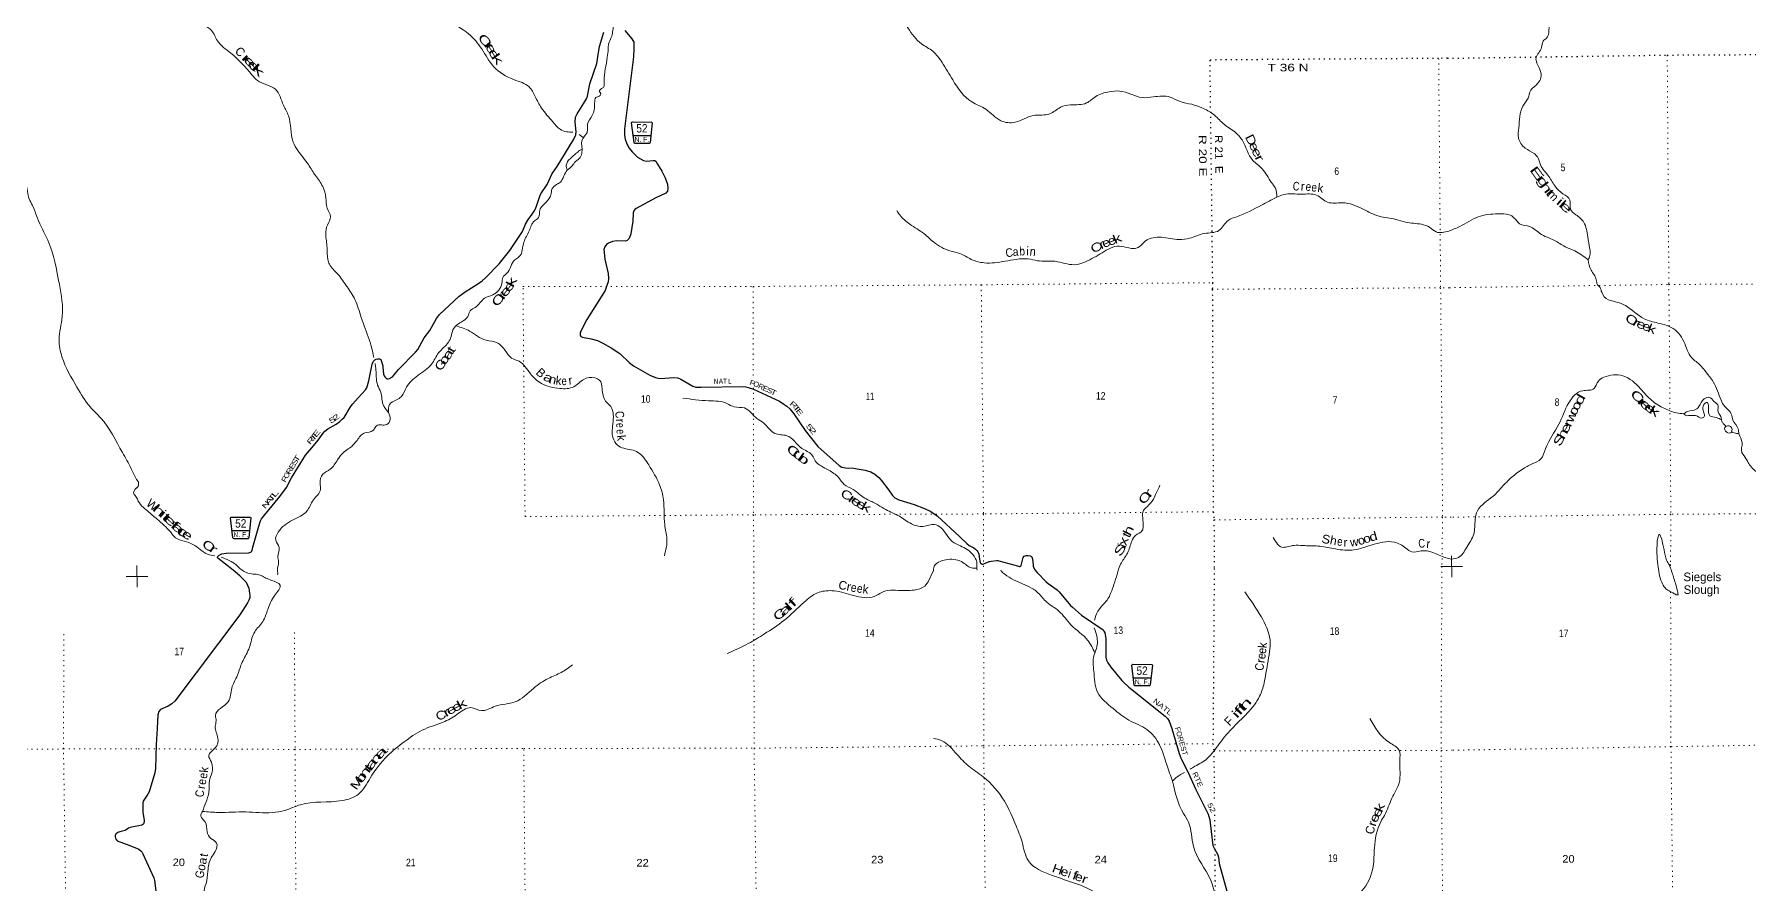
# Model space of a CAD drawing. Header units: feet. Extents: x -2 to 244583, y 367190 to 553316.
# Drawn here: x 150165 to 189955, y 406844 to 426560 of the extents above; entities that cross this region are included whole.
import ezdxf
from ezdxf.enums import TextEntityAlignment as Align

# ---------------------------------------------------------------- set-up
doc = ezdxf.new("R2010")
doc.units = ezdxf.units.FT
doc.header["$LTSCALE"] = 80
doc.linetypes.add('DOTTED', pattern=[1.5, 0.3, -1.2])
for name, color, linetype, lineweight in [('29', 7, 'Continuous', 25), ('30', 7, 'Continuous', 25), ('39', 7, 'Continuous', 13), ('4', 7, 'Continuous', 13), ('41', 7, 'Continuous', 13), ('6', 7, 'DOTTED', 25), ('7', 7, 'DOTTED', 13)]:
    doc.layers.add(name, color=color, linetype=linetype, lineweight=lineweight)

msp = doc.modelspace()

# ---------------------------------------------------------------- linework, layer by layer
at = {"layer": '29'}
for points in [[(158255.61, 418836.5), (158271.31, 418671.79), (158285.33, 418631.5), (158302.41, 418605.86), (158328.03, 418580.23), (158355.18, 418564.03), (158379.27, 418563.13), (158409.16, 418567.41), (158475.32, 418607.81), (158520.19, 418657.14), (158619.94, 418782.85), (159015.54, 419182.73), (159062.66, 419243.61), (159212.12, 419511.38), (159342.62, 419688.26), (159500.05, 419962.18), (159570.68, 420052.3), (160027.6, 420479.6), (160162.04, 420580.77), (160461.44, 420765.77), (160561.38, 420834.26), (160636.69, 420904.92), (160952.33, 421235.18), (161199.83, 421544.45), (161498.01, 421981.27), (161568.25, 422151.37), (161620.4, 422244.38), (161722.14, 422386.96), (161778.39, 422475.13), (161818.33, 422573.49), (161895.89, 422800.09), (161923.58, 422855.43), (162069.41, 423074.2), (162186.87, 423327.48), (162248.13, 423413.06), (162303.45, 423492.1), (162683.63, 424123.34), (162734.94, 424229.22), (162741.78, 424295.3), (162716.75, 424520.64), (162726.4, 424635.15), (162762.55, 424714.61), (162922.38, 424958.34), (162978.34, 425060.33), (163000.71, 425124.5), (163055.38, 425411.26), (163220.33, 425882.71), (163238.83, 425981.18), (163244.54, 426034.11), (163279.68, 426274.28), (163384.04, 426607.99)], [(163868.39, 426646.18), (164035.81, 426454.83), (164075.8, 426378.58), (164082.93, 426231.78), (164069.35, 426036.19), (163884.47, 424548.55)], [(163884.47, 424548.55), (163861.47, 424363.47), (163862.29, 424214.29), (163879.37, 424124.56), (163914.16, 424019.6), (163969.05, 423919.45), (164043.32, 423831.81), (164165.48, 423710.07), (164303.37, 423633.54), (164374.72, 423616.06), (164526.7, 423632.26), (164566.88, 423633.15), (164588.23, 423616.06), (164632.38, 423548.94), (164729.09, 423380.9), (164806.02, 423227.21), (164857.26, 423077.66), (164865.01, 422979.63), (164861.53, 422919.55), (164820.16, 422868.27), (164588.15, 422762.67), (164135.59, 422515.76), (164100.76, 422490.74), (164080.08, 422460.21), (164063.53, 422413.73), (164055.9, 422224.26), (164007.4, 421927.5), (163969.04, 421821.4), (163926.34, 421774.39), (163882.8, 421760.77), (163683.58, 421764.36), (163584.72, 421748.75), (163490.78, 421710.3), (163447.26, 421680.87), (163405.37, 421629.11), (163384.34, 421567.27), (163409.37, 421341.94), (163484.03, 421010.43), (163495.05, 420894.14), (163480.53, 420812.95), (163456.61, 420731.77), (163414.65, 420616.72), (162988.78, 419940.6), (162849.4, 419670.93), (162833.16, 419620.79), (162833.16, 419582.33), (162850.24, 419548.15), (162889.48, 419526.37), (163091.14, 419488.55), (163238.83, 419449.87), (163361.95, 419393.16), (163552.45, 419284.7), (163757.37, 419150.22), (163969.22, 418945.31)], [(154932.03, 413992.84), (154776.85, 414124.02), (154425.29, 414397.72), (154416.48, 414413.99), (154420.75, 414431.08), (154458.58, 414468.64), (154518.97, 414499.45), (154618.96, 414512.92), (155141.84, 414527.41), (155189.4, 414542.18), (155206.48, 414555), (155219.29, 414576.37), (155234.75, 414655.47), (155377.37, 415142.76), (155411.45, 415268.6), (155437.5, 415316.77), (155574.2, 415481.64), (155867.45, 415831.76), (156015.65, 416041.1), (156135.51, 416264.19), (156460.68, 416792), (156508.9, 416845.36), (156603.39, 416958.96), (156756.02, 417136.11), (156867.6, 417302.57), (156908.22, 417347.51), (156978.63, 417400.85), (157173.7, 417509.93), (157256.2, 417571.78), (157311.71, 417623.05), (157354.41, 417665.78), (157502.46, 417914.89), (157555.11, 417979.85), (157682.89, 418120.59), (157849.76, 418304.61), (157879.03, 418356.7), (157929.29, 418516.48), (158002.82, 418900.17), (158037.65, 418969.07), (158067.54, 419003.26), (158097.85, 419020.21), (158135.87, 419024.62), (158178.57, 419024.62), (158204.19, 419011.8), (158216.92, 418991.45), (158252.71, 418866.98), (158255.61, 418836.5)], [(163969.22, 418945.31), (164071.53, 418866.61), (164451.83, 418649.04), (164579.69, 418593.13), (164643.75, 418576.04), (164696.25, 418571.46), (165009.84, 418591.43), (165100.66, 418584.58), (165171.27, 418553.12), (165448.96, 418391.33), (165519.15, 418368.8), (165644.39, 418369.56), (166605.85, 418383.39), (166681.78, 418378.53), (166731.91, 418364.53), (166858.13, 418320.01), (167461.2, 418043.36), (167560.34, 417977.82), (167627.69, 417924.52), (167701.26, 417862.45), (167792.92, 417747.25), (168055.38, 417361.64), (168353.86, 416990.58), (168844.37, 416549.35), (168909.75, 416514.31), (168989.86, 416498.76), (169185.16, 416487.06), (169259.91, 416475.85), (169452.07, 416445.94), (169576.55, 416401.21), (169674.12, 416349.8), (169769.29, 416274.64), (169823.58, 416213.07), (169994.41, 415977.22), (170079.8, 415854.13), (170139.58, 415798.58), (170230.66, 415752.46), (170584.09, 415646), (170822.83, 415552.89), (170972.29, 415480.25), (171120.59, 415382.63), (171635.7, 414905.44), (171804.8, 414740.3), (171864.77, 414691.87), (171971.08, 414637.58), (172012.1, 414609.62), (172039.85, 414580.77), (172061.2, 414550.86), (172074.01, 414528.43), (172089.64, 414491.97), (172103.2, 414375.28), (172118.85, 414297.69), (172126.32, 414286.47), (172138.69, 414274.99), (172163.69, 414261.37), (172180.77, 414259.77), (172205.2, 414265.73), (172327.2, 414321.63), (172343.04, 414324.93), (172375.07, 414330.27), (172506.38, 414344.16), (172525.59, 414344.16), (172554.32, 414338.52), (172899.49, 414248.07), (172950.41, 414232.29)], [(172950.41, 414232.29), (173030.78, 414207.38), (173042.29, 414206.9), (173051.9, 414211.7), (173061.51, 414222.92), (173068.98, 414233.07), (173088.03, 414292.7), (173116.6, 414417.96), (173135.17, 414444.05), (173158.66, 414455.8), (173187.48, 414463.28), (173230.68, 414463.69), (173278.23, 414453.67), (173289.97, 414448.32), (173310.25, 414433.37), (173321.85, 414414.44), (173339.23, 414313.92), (173344.42, 414246.42), (173350.53, 414217.35), (173386.08, 414129.44)], [(154932.03, 413992.84), (155039.16, 413891.33), (155080.76, 413840.19), (155117.06, 413777.15), (155142.68, 413703.44), (155162.77, 413591.36), (155164.04, 413538.93), (155164.04, 413490.85), (155155.49, 413442.78), (155112.2, 413361.92), (154937.3, 413088.28), (153426.28, 411078.31), (153357.67, 411015.61), (153269.75, 410963.66), (153091.26, 410889.28), (153054.47, 410840.41), (153030.88, 410760.5), (153014.2, 410446.51), (152991.39, 410078.18), (152978.21, 409520.64), (152960.53, 409419.57), (152828.16, 408978.36), (152802.64, 408922.93), (152706.45, 408783.93), (152693.64, 408760.43), (152686, 408723.73), (152682.96, 408559.59), (152685.53, 408498.29), (152711.21, 408317.13), (152712.86, 408273.29), (152708.59, 408254.06), (152697, 408232.6), (152682.96, 408215.6), (152657.34, 408200.64), (152589.78, 408184.14)], [(173386.08, 414129.44), (173437.2, 414067.31), (173650.72, 413848.3), (173692.11, 413812.8), (173906.2, 413661.72), (173953.91, 413621.82), (174214.41, 413304.54), (174260.04, 413260.98), (174470.05, 413077.7), (174970.27, 412736.19), (174991.62, 412708.42), (175008.71, 412664.62), (175031.99, 412537.97), (175034.33, 412099.49), (175048.97, 412032.75), (175079.16, 411970.22), (175148.82, 411867.64), (175407.98, 411558.92), (175470.65, 411497.11), (175541.18, 411431.64)], [(175539.67, 411433.04), (175545.26, 411427.85), (175571.78, 411406.55)], [(175571.78, 411406.55), (176414.85, 410735.76), (176467.04, 410678.63), (176505.48, 410616.67), (176568.54, 410447.85), (176733.94, 409866.72), (176779.48, 409745.26), (176941.14, 409437.22), (177122.64, 409030.53), (177412.93, 408454.42), (177451.8, 408325.87), (177481.28, 408052.12), (177519.7, 407734.39), (177546.61, 407665.62), (177634.46, 407516.63), (177652.08, 407456.63), (177662.08, 407309.29), (177843.09, 406669.12)], [(152589.78, 408184.14), (152422.43, 408156.79), (152387.71, 408151.11), (152354.1, 408135.42), (152297.33, 408090.47), (152277.24, 408082.01), (152206.86, 408066.08), (152151.26, 408049.96), (152104.36, 408029.58), (152063.72, 407998.68), (152050.91, 407983.73), (152040.13, 407962.96), (152040.23, 407932.45), (152046.64, 407900.4), (152061.59, 407866.22), (152086.66, 407842.26), (152235.64, 407782.23), (152384.61, 407730.26), (152593.48, 407646.79)], [(152593.48, 407646.79), (152638.12, 407604.54), (152661.61, 407579.97), (152687.54, 407538.18), (152937.05, 406983.86), (152956.77, 406920.11), (153049.44, 406195.45)]]:
    msp.add_lwpolyline(points, dxfattribs=at)
at = {"layer": '30'}
for p, q in [((164068.24, 424213.29), (164473.31, 424213.29)), ((154757.69, 415042.11), (155162.76, 415042.11)), ((175678.23, 411624.72), (176083.3, 411624.72))]:
    msp.add_line(p, q, dxfattribs=at)
for points in [[(164114.09, 424022.74), (164095.11, 424024.85), (164083.87, 424044.54), (164028.34, 424505.2), (164033.96, 424516.45), (164048.02, 424524.89), (164489.42, 424523.48), (164496.45, 424519.26), (164503.48, 424503.79), (164456.38, 424050.17), (164447.24, 424031.18), (164436.71, 424022.03)], [(154803.54, 414851.56), (154784.56, 414853.67), (154773.32, 414873.36), (154717.79, 415334.02), (154723.41, 415345.27), (154737.47, 415353.71), (155178.87, 415352.3), (155185.9, 415348.08), (155192.93, 415332.61), (155145.83, 414878.99), (155136.69, 414860), (155126.16, 414850.85)], [(175724.08, 411434.17), (175705.1, 411436.28), (175693.86, 411455.97), (175638.33, 411916.63), (175643.95, 411927.88), (175658.01, 411936.32), (176099.41, 411934.91), (176106.44, 411930.69), (176113.47, 411915.22), (176066.37, 411461.6), (176057.23, 411442.61), (176046.7, 411433.46)]]:
    msp.add_lwpolyline(points, close=True, dxfattribs=at)
at = {"layer": '39'}
msp.add_line((162812.71, 424230.8), (162904.16, 424165.3), dxfattribs=at)
for points in [[(144123.59, 435828.26), (144261.03, 435403), (144409.05, 434927.3), (144520.26, 434499.76), (144642.03, 434230.02), (144869.47, 433892.54), (145121.25, 433543.17), (145227.15, 433244.97), (145410.44, 432878.77), (145507.58, 432445.03), (145609.64, 432126.58), (145726.15, 431569.71), (145866.85, 431017.11), (145962.74, 430710.73), (146060.6, 430408.42), (146199.82, 430007.43), (146274.58, 429795.87), (146280.64, 429589.71), (146594.83, 429259.13), (146816.11, 429137.91), (147146.31, 428821.63), (147632.7, 428432.03), (147993.54, 428285.86), (148470.95, 427989.17), (148704.2, 427676.01), (148751.12, 427421.72), (148697.81, 427297.89), (148687.43, 426915.7), (148788.86, 426455.73), (149030.09, 426152.75), (149355.78, 425884.95), (149508.14, 425378.96), (149634.5, 425052.65), (149658.7, 424438.3), (149609.19, 423722.16), (149708.28, 423500.72), (149974.89, 423080.72), (150046.86, 422741.77), (150121.05, 422588.83), (150237.03, 422292.75), (150480.34, 421777.52), (150746.8, 420755.07), (150814.72, 420005.68), (150741.24, 419469.24), (150807.75, 419069.58), (151155.89, 418365.31), (151463.24, 417909.32), (151708.07, 417650.85), (152210.58, 416853.03), (152416.18, 416476.94), (152534.77, 416224.49)], [(157524.19, 429819.37), (157739.79, 429565.94), (157984.86, 429114.59), (158074.92, 428915.01), (158205.08, 428764.17), (158568.21, 428495.41), (158923.44, 428198.31), (159096.33, 427995.16), (159300.49, 427628.48), (159519.2, 427193.15), (159742.93, 426931.68), (160246, 426566.71), (160548.99, 426222.82), (160830.2, 425806.04), (161296.52, 425507.56), (161646.93, 425339.79), (161789.63, 425118.28), (161934.64, 424848.27), (162199.12, 424528.41), (162367.79, 424355.56), (162521.63, 424297.83), (162661.43, 424287.42)], [(153883.01, 427067.81), (153928.29, 426926.59), (154281.4, 426645.64), (154414.09, 426409.92), (154726.84, 426122.69), (155214.57, 425620.19), (155344.62, 425487.53), (155759.88, 425283.75), (155949.94, 424910.92), (156064.5, 424667.01), (156171.16, 424057.22), (156279.38, 423859.76), (156525.72, 423533.74), (156690.82, 423282.04), (156859.98, 423026.32), (156932.25, 422761.95), (156963.98, 422523.63), (157039.89, 422325.99), (156966.32, 422131.53), (156931.18, 421929.21), (156959.37, 421605.98), (156977.17, 421331.19), (157014.17, 421224.28), (157199.3, 421000.99), (157423.26, 420701.12), (157604.78, 420405.04), (157752.68, 419989.52), (157937.55, 419473.15), (158032.54, 419124.03), (158047.15, 419054.91)], [(162879.53, 423891.6), (162900.19, 424150.43), (162970.36, 424237.75), (163004.15, 424328.9), (163003.3, 424470.38), (163111.16, 424671.09), (163170.03, 424958.44), (163199.53, 425092.01), (163278.09, 425126.82), (163316.11, 425185.66), (163279.5, 425227.89), (163311.47, 425286.69), (163375.85, 425327.49), (163391.22, 425458.95), (163417.73, 425754.2), (163464.54, 426031.38), (163483.63, 426217.44), (163493.03, 426332.7), (163566.66, 426517.05), (163592.1, 426652.62), (163605.44, 426786.1), (163618.9, 426899.36), (163677.07, 426966.4), (163680.47, 427073.54), (163683.65, 427217.06), (163758.22, 427243.77), (163814.75, 427273.24)], [(178999.26, 422775.48), (178971.73, 422987.55), (178878.03, 423120.41), (178666.09, 423436.52), (178444.77, 423633.33), (178195.52, 424108.9), (178026.79, 424291.86), (177754.96, 424490.4), (177527.47, 424705.37), (177266.06, 424851.41), (177027.24, 424934.93), (176760.27, 424996.06), (176529.41, 425099.83), (176133.51, 425105.65), (175877.09, 425092.05), (175355.11, 425242.66), (175114.88, 425225.11), (174798.45, 425114.15), (174589.29, 424965.4), (174213.9, 424920.8), (173979.95, 424864.88), (173736.46, 424715.94), (173346.92, 424673.28), (172929.76, 424519.29), (172596.31, 424553.76), (172251.38, 424818.58), (171923.17, 424988.49), (171479.82, 425499.34), (171233.02, 425904.18), (171017.36, 426165.7), (170757.81, 426338.03), (170442.56, 426706.11), (170143.24, 427110.65), (170017.26, 427237.26)], [(185398.58, 426926.06), (185326.15, 426741.18), (185264.82, 426473.52), (185180.91, 426401.75), (185148.38, 426255.76), (185020.1, 426015.62), (185097.87, 425763.78), (185136.36, 425588.31), (184985.88, 425347.9), (184896.11, 425259.87), (184833.75, 425077.14), (184714.87, 424893.72), (184618.08, 424389.05), (184610.86, 424154.39), (184769.2, 423917.67), (184972.62, 423790.68), (185052.3, 423712.76), (185121.16, 423529.57), (185314.23, 423258.88), (185474.71, 423012.07), (185642.1, 422860.38), (185803.41, 422710.64), (185818.14, 422496.47), (185942.8, 422372.58), (186126.66, 422194.8), (186217.56, 421860.21), (186265.47, 421573.64), (186269.35, 421422.02), (186226.08, 421328.48)], [(162534.13, 423408.77), (162512.15, 423519.61), (162606.13, 423677.8), (162734.71, 423791.73), (162821.15, 423858.92), (162879.53, 423891.6)], [(162532.57, 423407.43), (162647.55, 423506.24), (162727.75, 423603.71), (162834.21, 423701.34), (162873.84, 423828.91), (162878.65, 423891.11)], [(158387.21, 417778.94), (158407.05, 417968.03), (158574.03, 418076.11), (158678.63, 418147.45), (158802.54, 418366.45), (159065.49, 418638.81), (159385.03, 418903.4), (159549.08, 419165.08), (159775.83, 419410.95), (159839.66, 419544.71), (159881.16, 419698.56), (160071.94, 419879.54), (160224.68, 420005.74), (160282.43, 420143.51), (160397.1, 420218.95), (160613.95, 420432.43), (160805.34, 420512.35), (161017.83, 420778.35), (161039.21, 420917.94), (161135.59, 421013.49), (161317.52, 421323.78), (161414.06, 421391.03), (161527.15, 421731.24), (161650.77, 421998.75), (161772.6, 422227.85), (161867.06, 422305.2), (161894.32, 422475.14), (162052.69, 422672.1), (162156.75, 422834.4), (162178.19, 422963.88), (162288.61, 423073.66), (162375.16, 423124.68), (162453.05, 423270.66), (162532.57, 423407.43)], [(178999.26, 422775.48), (178646.89, 422595.59), (178070.89, 422323.46), (177875.48, 422239.47), (177658.75, 422005.78), (177315.83, 421935.09), (176977.18, 421826.03), (176737.02, 421794.33), (176324.68, 421848.55), (175955.59, 421763.57), (175762.67, 421600.76), (175352.43, 421642.87), (174949.4, 421490.99), (174560.86, 421280.57), (174304.77, 421212.4), (173853.91, 421290.66), (173447.87, 421304.5), (173233.53, 421345.71), (172952.86, 421336.02), (172696.61, 421294.12), (172210.1, 421254.95), (171910.7, 421336.1), (171649.36, 421470.02), (171416.71, 421533.36), (171039.84, 421735.34), (170816.52, 421928.09), (170483.96, 422150.54), (170250.4, 422367.49), (170183.16, 422466.14)], [(182993.8, 421991.54), (182698.06, 421974.08), (182547.97, 422080.35), (182361.74, 422150.02), (181989.83, 422198.41), (181767.27, 422263.84), (181375, 422338.39), (181004.42, 422502), (180522.86, 422648.81), (180179.43, 422663), (179926.01, 422823.24), (179580.48, 422849.56), (179158.43, 422839.05), (178999.26, 422775.48)], [(182993.8, 421991.54), (183247.13, 422097.77), (183674.36, 422323.28), (184139.83, 422393.54), (184394.47, 422370.29), (184506.32, 422302.87), (184637.23, 422162.88), (184876.25, 422096.98), (185110.37, 421935.98), (185443.42, 421774.13), (185693.49, 421629.5), (185916.73, 421533.08), (186226.08, 421328.48)], [(186226.08, 421328.48), (186295.65, 421086.66), (186417.51, 420861.63), (186445.16, 420746.69), (186504.51, 420680.67), (186542.18, 420571.92), (186697.73, 420397.85), (186859.77, 420353.27), (187093.05, 420261.02), (187530.82, 419954.82), (187848.95, 419857.51), (188246.56, 419698.46), (188491.33, 419327.28), (188570.38, 419136.12), (188707.52, 418982.05), (188811.5, 418898.36), (188905.63, 418794.33), (189043.06, 418615.99), (189133.41, 418491.7), (189312.16, 418071.2), (189398.76, 417922.59), (189550.33, 417744.43), (189586.35, 417605.33), (189712.02, 417398.55), (189727.51, 417287.51), (189802.74, 417078.11), (189797.44, 416851.56), (189820.09, 416815.43), (189925.08, 416648.84), (189993.02, 416540.46), (190103.38, 416430.56), (190201.25, 416350.84), (190435.77, 416157.49), (190668.06, 416146.1), (190760.1, 416048.11), (190979.23, 415957.71), (191180.63, 415830.69), (191319.42, 415706.97), (191564.64, 415629.01), (191674.7, 415543.37), (191789.06, 415435.54), (191909.16, 415354.06), (192144.09, 415292.16), (192376.26, 415290.88), (192489.54, 415272.01), (192642.17, 415336.52), (192934.94, 415331.92), (193123.03, 415303.83), (193234.78, 415244.5), (193217.88, 415141.17), (193365.77, 415098.45), (193532.49, 415001.35), (193694.27, 414813.2), (193944.98, 414615.99), (194045.87, 414455.42), (194113.19, 414397.58), (194261.93, 414299.27)], [(159967.31, 419789.3), (160267.08, 419670.46), (160650.06, 419460.43), (160908.95, 419399.26), (161095.84, 419218.43), (161240.27, 419045.43), (161416.44, 418969.64), (161678.7, 418682.11), (161934.54, 418455.18), (162361.39, 418338.38), (162684.3, 418378.64), (162917.56, 418549.76), (163173.85, 418585.59), (163285.25, 418531.66), (163342.99, 418333.91), (163423.47, 418047.36), (163545.43, 417916.68), (163592.26, 417516.75), (163612.66, 417144.97), (163732.7, 416998.11), (164060.45, 416904.99), (164208.33, 416831.06), (164426.04, 416563.49), (164677.21, 416104.09), (164768.16, 415754.95), (164795.86, 415177.04), (164848.31, 414849.91), (164835.29, 414663.88), (164790.07, 414457.46)], [(158072.44, 418915.54), (158088.91, 418817.13), (158133.73, 418415.17), (158205.4, 418251.86), (158269.87, 417940.96), (158324.88, 417860.43), (158387.99, 417777.92)], [(183054.3, 414375.17), (183219.94, 414417.29), (183410.84, 414654.14), (183572.67, 414957.37), (183606.89, 415295.48), (183660.93, 415498.34), (184022.16, 415838.33), (184251.41, 416075.63), (184428.88, 416255.7), (184694.88, 416459.06), (184931.52, 416587.26), (185131.95, 416704.91), (185238.11, 416938.73), (185548.1, 417506.61), (185778.2, 418004.78), (186103.79, 418287.72), (186365.61, 418337.35), (186466.45, 418510.44), (186592.55, 418598.9), (187034.24, 418632.48), (187441.63, 418334.01), (187699.29, 418064.09), (188006.47, 417871.61), (188276.16, 417773.72), (188448.71, 417753.41)], [(165218.57, 418114.26), (165814.74, 418053.01), (166241.27, 417990.78), (166411.4, 417910.91), (166645.83, 417885.98), (166938.15, 417639.05), (167098.34, 417532.84), (167350.21, 417293.77), (167631.25, 417242.83), (167807.73, 417114.48), (167982.42, 416947.73), (168213.57, 416797.46), (168319.65, 416620.21), (168427.17, 416539.97), (168603.47, 416441.95), (168828.66, 416275.48), (168964.97, 416108.5), (169167.63, 415994.46), (169368.49, 415842), (169512.4, 415755.91), (169745.38, 415635.98), (169929.82, 415527.89), (170241.78, 415372.03), (170521.54, 415197.79), (170794.57, 415136.7), (171058.87, 415182.69), (171202.69, 415112.77), (171467.18, 414788.87), (171661.7, 414684.89), (171947.67, 414484.41), (172037.58, 414311.1), (172040.39, 414177.72), (172045.46, 414120.56)], [(188448.71, 417753.41), (188536.16, 417807.15), (188737.44, 417856.06), (188797.25, 417917.44), (188920.22, 418096.86), (189040.9, 418132.67), (189147.02, 418038.9), (189249.35, 417924.85), (189234.34, 417831.66), (189306.77, 417686.93), (189321.86, 417608.24)], [(189321.86, 417608.24), (189204.1, 417663.46), (189054.19, 417706.16), (189020.12, 417851.35), (189014.55, 417976.65), (188989.86, 418014.78), (188945.62, 418000.1), (188900.04, 417930.8), (188905.71, 417797.4), (188927.06, 417702.62), (188885.26, 417653.59), (188769.72, 417692.65), (188557.56, 417708.32), (188486.82, 417715.57), (188448.71, 417753.41)], [(155813.23, 414009.75), (155815.04, 414044.12), (155808.49, 414126.95), (155833.59, 414319.11), (155816.72, 414438.27), (155847.78, 414648.65), (155768.01, 414815.96), (155827.47, 415004.27), (156159.04, 415285.1), (156491.06, 415489.13), (156642.97, 415754.78), (156809.17, 415994.24), (156798.2, 416139.7), (156861.57, 416350.27), (157034.58, 416464.45), (157202.92, 416683.71), (157359.35, 416868.54), (157484.05, 416956.16), (157654.65, 417135.01), (157837.41, 417307.86), (158022.91, 417359.46), (158075, 417430.5), (158109.06, 417475.16), (158345.21, 417500.77), (158423.23, 417626.53), (158387.99, 417777.92)], [(189321.75, 417608.8), (189340.64, 417557.91), (189379.59, 417509.84), (189422.62, 417457.78)], [(189422.5, 417457.92), (189395.03, 417402.85), (189415.85, 417350.53), (189470.82, 417312.76), (189531.47, 417305.4), (189559.34, 417338.08), (189552.12, 417433.04), (189499.17, 417470.83), (189422.62, 417457.78)], [(189550.74, 417322.72), (189618.24, 417308.45), (189674.91, 417297), (189728.49, 417283.69)], [(152536.21, 416028.57), (152573.44, 416068.95), (152566.49, 416189.66), (152534, 416226.12)], [(152536.98, 416029.4), (152491.72, 415980.33), (152472.31, 415901.3), (152505.05, 415857.13), (152538.09, 415809.93)], [(152537.3, 415811.06), (152630.53, 415642.8), (152758.48, 415524.29), (153014.25, 415307.47), (153331.16, 415000.04), (153440.97, 414875.36), (153641.41, 414793.64), (153847.87, 414718.02), (154188.54, 414491.58), (154355.01, 414457.08)], [(175329.46, 414145.37), (175394.4, 414293.99), (175538.47, 414519.18), (175637.79, 414796.65), (175723.85, 414928.52), (175878.7, 415038.56), (175902.35, 415137.73), (175891.06, 415335.75), (175910.24, 415505.64), (175992.51, 415595.05), (176136.9, 415767.68), (176204.71, 415911.57), (176290.45, 416095.99)], [(178917.25, 414882.18), (179148.87, 414651.07), (179273.97, 414672), (179451.54, 414699.3), (179651.54, 414690.34), (179999, 414678.19), (180366.97, 414613.6), (180793.25, 414591.79), (181192.5, 414701.21), (181733.35, 414771.02), (181998.76, 414633.08), (182132.58, 414544.91), (182348.55, 414568.39), (182623.44, 414533.58), (182919.04, 414411.99), (183054.3, 414375.17)], [(187845.29, 414244.9), (187823.4, 414518.71), (187828.63, 414751.32), (187858.87, 414919.52), (187878.69, 414950.09), (187917.75, 414891.91), (187962.32, 414714.49), (188017.84, 414466.43), (188047.48, 414353.54), (188115.28, 414244.22)], [(154504.87, 414423.43), (154850.45, 414244.75), (154978.4, 414126.23), (155168.76, 414040.41), (155314.27, 414025.08), (155430.37, 413995.23)], [(172040.93, 414171.58), (171913.18, 414172.94), (171801.73, 414234.96), (171688.12, 414319.2), (171508.06, 414370.72), (171150.96, 414306.01), (171068.55, 414240.86), (171044.65, 414186.56), (171042.43, 414173.25), (171033.52, 414110.88)], [(187844.91, 414246.61), (187934.67, 413841.3), (188013.87, 413709.19), (188230.3, 413575.53), (188306.67, 413546.4), (188301.7, 413639.32), (188208.58, 413961.33), (188115.28, 414244.22)], [(155430.37, 413995.23), (155670.46, 413885.22), (155868.98, 413775.13), (155749.2, 413538.23), (155583.5, 413212.25), (155468.04, 412928.93), (155279.62, 412689.68), (155172.37, 412382.16), (155102.75, 412202.07), (154959.05, 411912.54), (154883.62, 411687.99), (154801.81, 411519.96), (154750.11, 411382.36), (154665.11, 411068.9), (154370.15, 410748.33), (154385, 410625.21), (154363.56, 410491.8), (154427.73, 410221.49), (154366.45, 409994.99), (154214.02, 409818.52), (154277.53, 409661.3), (154283.02, 409410.9), (154227.53, 409230.87), (154222.69, 409020.81), (154153.62, 408745.79), (154066.4, 408521.16)], [(166242.73, 412186.54), (166736.1, 412417.21), (167112.37, 412643.25), (167560.86, 412952.46), (168032.89, 413378.92), (168340.57, 413594.53), (168675.47, 413644.66), (169118.21, 413551.93), (169609.19, 413497.81), (169977.8, 413653.13), (170216.07, 413652.29), (170583.52, 413660.17), (170831.34, 413752.28), (170927.45, 413892.11), (171033.52, 414110.88)], [(174779.23, 412205.78), (174618.62, 412488.56), (174222.74, 412856.19), (173946.31, 413169.89), (173638.05, 413400.62), (173440.96, 413611.71), (173050.02, 413823.85), (172646.82, 414062.19), (172586.93, 414115.82)], [(175329.46, 414145.37), (175183.16, 413674.86), (175061.44, 413423.83), (174848.89, 413168.3), (174774.17, 412963.37)], [(178256.69, 413619.4), (178639.65, 413043.67), (178844.71, 412503.42), (178787.38, 411943.7), (178707.16, 411503.02), (178603.94, 411195.52), (178481.93, 410996.99), (178136.81, 410621.65), (177787.61, 410252.34), (177537.16, 409917.86), (177386.71, 409747.47), (177101.02, 409568.32), (176988.52, 409501.45)], [(174766.11, 412786.75), (174838.82, 412469.45), (174817.56, 412305.75), (174755.97, 412133.78), (174756, 411780.34), (174841.64, 411289.99), (175203.27, 410908.05), (175570.31, 410639.23), (175989.55, 410421.17), (176282.42, 410059.08), (176448.62, 409603.47), (176584.09, 409224.44)], [(154066.08, 408521.18), (154437.74, 408498.78), (155075.74, 408510.02), (155382.75, 408493.36), (155980.13, 408546.81), (156342.82, 408677.87), (157311.48, 408773.55), (157688.2, 408922.85), (157956.64, 409289.73), (158365.5, 409814.84), (158747.3, 410133.82), (159165.7, 410406.52), (159653.27, 410592.73), (159973.29, 410770.02), (160297.44, 410931.18), (160544.19, 410861.71), (160860.62, 410962.24), (161328.47, 411065.54), (161752.7, 411378.67), (162092.62, 411606.55), (162396.69, 411749.43), (162656.17, 411920.37)], [(181161.24, 410677.02), (181614.76, 410119.82), (181837.85, 409951.28), (181857.52, 409692.86), (181842.28, 409187.87), (181674.76, 408827.55), (181499.39, 408428.81), (181415.46, 408278.94), (181267.51, 407678.37), (181237.71, 407246.02), (180966.44, 406671.1), (180704.97, 406494.09), (180152.6, 406341.9), (179848.99, 406120.26), (179769.85, 405839.14), (179764.68, 405340.26), (179856.56, 405165), (179640.96, 404967.26)], [(178691.88, 405096.63), (178314.15, 405121.01), (178023.46, 405107.45), (177509.44, 404957.47), (177177.29, 404782.14), (176714.83, 404793.99), (176145, 405213.27), (175800.49, 405427.67), (175506.93, 405908.91), (175112.35, 406399.75), (174516.5, 406780.53), (174142.17, 406913.99), (173771.9, 407045.46), (173238.95, 407372.02), (173088.97, 407815.6), (172953.56, 408184.52), (172681.67, 408758.78), (172189.75, 409321.84), (171853.12, 409570.61), (171580.95, 409845.95), (171221.7, 410165.3), (171031.59, 410216.87)], [(176862.9, 409426.9), (176857.54, 409423.72), (176686.49, 409323.91), (176584.09, 409224.44)], [(176585.21, 409225.53), (176834.79, 408474.38), (176953.09, 408268.96), (177065.37, 407712.09), (177469.77, 406920.37), (177645.3, 406248.7), (177931.14, 405706.83), (178523.1, 405301.79), (178691.88, 405096.63)], [(154066.08, 408521.18), (154028.34, 408413.95), (154132.1, 408279.15), (154175.83, 408051.14), (154261.55, 407894.04), (154395.43, 407787.66), (154364.26, 407591.6), (154268.18, 407447.73), (154193.27, 407134.31), (154150.53, 406845.29), (154099.25, 406634.99), (154201.97, 406332.55), (154179.16, 406088.06), (154113.57, 405907.99), (154212.65, 405536.87), (154502.85, 404938.47), (154512.08, 404740.59), (154545.67, 404518.59), (154647.81, 404315.12), (154696.12, 403994.23), (154685.44, 403747.78), (154679.12, 403444.8), (154721.04, 403180.44), (154788.56, 403027.28), (154817.31, 402944.62), (154823.93, 402847.71)]]:
    msp.add_spline(points, degree=3, dxfattribs=at)
at = {"layer": '4'}
for p, q in [((152548.05, 414226.32), (152551.83, 413726.34)), ((152548.05, 414226.32), (152551.83, 413726.34)), ((152548.05, 414226.32), (152551.83, 413726.34)), ((152548.05, 414226.32), (152551.83, 413726.34)), ((152548.05, 414226.32), (152551.83, 413726.34)), ((152548.05, 414226.32), (152551.83, 413726.34)), ((152548.05, 414226.32), (152551.83, 413726.34)), ((183057.06, 414457.14), (183061.53, 413957.16)), ((183057.06, 414457.14), (183061.53, 413957.16)), ((183057.06, 414457.14), (183061.53, 413957.16)), ((183057.06, 414457.14), (183061.53, 413957.16)), ((183057.06, 414457.14), (183061.53, 413957.16)), ((183057.06, 414457.14), (183061.53, 413957.16)), ((183057.06, 414457.14), (183061.53, 413957.16)), ((152799.93, 413978.22), (152299.95, 413974.44)), ((152799.93, 413978.22), (152299.95, 413974.44)), ((152799.93, 413978.22), (152299.95, 413974.44)), ((152799.93, 413978.22), (152299.95, 413974.44)), ((152799.93, 413978.22), (152299.95, 413974.44)), ((152799.93, 413978.22), (152299.95, 413974.44)), ((152799.93, 413978.22), (152299.95, 413974.44)), ((183309.28, 414209.39), (182809.3, 414204.92)), ((183309.28, 414209.39), (182809.3, 414204.92)), ((183309.28, 414209.39), (182809.3, 414204.92)), ((183309.28, 414209.39), (182809.3, 414204.92)), ((183309.28, 414209.39), (182809.3, 414204.92)), ((183309.28, 414209.39), (182809.3, 414204.92)), ((183309.28, 414209.39), (182809.3, 414204.92))]:
    msp.add_line(p, q, dxfattribs=at)
at = {"layer": '6'}
msp.add_line((177554.47, 408442.34), (177559.38, 407882.22), dxfattribs=at)
for points in [[(182961.94, 426003.75), (188063.56, 426078.21), (193394.67, 426105.4), (198719.62, 426140.6), (204028.24, 426189.77), (208126.72, 426206.34)], [(182961.94, 426003.75), (182758.78, 426000.68), (177445.22, 425962.09), (177508.47, 420794.22), (177505.35, 420640.59), (177528.17, 415478.55), (177543.45, 415288.64), (177549.74, 414162.37)], [(177549.74, 414162.37), (177520.31, 410095.56), (177541.46, 409926.01), (177551.68, 408760.55)], [(177559.38, 407882.22), (177587, 404730.91), (177589.96, 404565.29), (177641.32, 399412.64), (177642.32, 399234.89), (177683.16, 394156.92)]]:
    msp.add_lwpolyline(points, dxfattribs=at)
at = {"layer": '7'}
for p, q in [((166849.09, 420706.73), (166852.87, 418600.51)), ((188141.23, 414249.68), (188141.39, 414177.2)), ((176909.01, 410089.56), (177520.31, 410095.56))]:
    msp.add_line(p, q, dxfattribs=at)
for points in [[(182758.78, 426000.68), (182804.79, 420677.08), (182850.78, 415355.5), (182834.48, 414205.3)], [(188063.56, 426078.21), (188102.31, 420764.44), (188147.51, 415418.39), (188141.23, 414249.68)], [(177537.17, 415478.55), (172194.5, 415425.69), (166858.6, 415407.18), (161555.16, 415364.59), (161507.02, 420708.4), (166849.09, 420706.73), (172142.46, 420745.21), (177508.47, 420794.22)], [(172142.46, 420745.21), (172194.5, 415425.69), (172197.38, 414120.17)], [(183006.11, 420677.84), (182804.79, 420677.08), (177505.35, 420640.59)], [(183006.11, 420677.84), (188102.46, 420752.31), (193435.55, 420781.54), (198778.74, 420810.9), (204109.95, 420830), (206951.08, 420841.27)], [(166853.31, 418356.49), (166858.6, 415407.18), (166865.04, 414079.42)], [(205583.8, 415527.71), (204138.57, 415518.13), (198807.5, 415488.92), (193480.53, 415453.69), (188147.51, 415418.39), (183049.85, 415351.35)], [(183049.85, 415351.35), (182850.78, 415355.5), (177543.45, 415288.64)], [(166865.04, 414079.42), (166870.63, 409988.97), (166945.2, 404660.71), (166971.3, 399332.19), (167015.18, 394074.46), (167094.08, 388693.71), (167102.18, 383334.78), (167188.81, 378016.7), (167217.78, 372760.26), (167224.66, 372670.85), (167240.55, 368068.74)], [(172402.95, 394068.52), (172332.63, 399360.44), (172249.87, 404708.85), (172201.52, 410043.31), (172197.38, 414120.17)], [(182834.48, 414205.3), (182814.04, 409935.58), (182870.41, 404611.26), (182934.76, 399303.15), (183033.46, 393993.22), (183037.01, 388725.16), (183033.01, 383362.13), (183188.05, 378086.85), (183125.48, 372727.52), (183153.56, 368439.33)], [(188142.61, 413617.08), (188150.42, 410025.65), (188209.17, 404695.79), (188260.04, 399382.17), (188296, 394051.5), (188377.81, 388744.66), (188370.05, 383423.62), (188457.53, 378133.81), (188482.26, 372828.56), (188489.19, 368237.68)], [(151004.94, 394728.78), (151005.01, 399273.54), (150920.18, 404574.69), (150842.82, 409970.8), (150851.84, 412632.75)], [(156201.15, 412671.83), (156218.44, 409971.23), (156244.6, 404632.61), (156260.32, 399354.52), (156338.88, 394034.37), (156371.33, 391771.9)], [(145781.96, 409930.93), (150842.82, 409970.8), (152577.47, 409974.03)], [(152577.47, 409974.03), (156200.32, 409961.03), (161523.32, 409983.01), (166870.63, 409988.97), (172187.39, 410043.23), (176685.89, 410087.37)], [(161745.65, 388380.68), (161744.87, 388665.52), (161651.65, 394078.51), (161650.09, 399352.64), (161573.65, 404654.62), (161523.27, 409991.09)], [(177541.46, 409926.01), (182814.04, 409935.58), (183094.5, 409941.7)], [(205025.1, 410205.19), (204125.12, 410200.13), (198789.52, 410147.47), (193460.16, 410110.9), (188150.42, 410025.65), (183094.5, 409941.7)]]:
    msp.add_lwpolyline(points, dxfattribs=at)

# ---------------------------------------------------------------- texts
at = {"layer": '30'}
for s, height, rotation, width, p in [('N. F.', 114.1, 0.63, 0.95, (164267.82, 424062.03)), ('52', 194, 0.63, 0.9, (164268.07, 424280.91)), ('N', 120, 0.824, 0.65, (165987.45, 418444.13)), ('A', 120, 0.824, 0.75, (166101.58, 418447.94)), ('T', 120, 0.824, 0.85, (166196.24, 418447.51)), ('L', 120, 0.824, 0.75, (166309.2, 418449.13)), ('F', 120, 340.571, 1.15, (166807.19, 418411.18)), ('R', 120, 335.357, 1.1, (167009.79, 418327.45)), ('E', 120, 335.357, 1.2, (167113.33, 418279.95)), ('S', 120, 335.357, 1.2, (167212.15, 418234.62)), ('T', 120, 335.357, 1.4, (167301.18, 418192.35)), ('R', 120, 319.846, 1.5, (167749.08, 417913.7)), ('T', 120, 309.508, 1.85, (167813.81, 417836.29)), ('E', 120, 307.241, 1.55, (167879.89, 417753.17)), ('5', 120, 33.213, 1.65, (157111.16, 417558.56)), ('2', 120, 36.859, 1.75, (157201.6, 417621)), ('5', 120, 308.813, 1.85, (168114.49, 417401.65)), ('2', 120, 308.813, 1.85, (168184.78, 417319.07)), ('R', 120, 49.252, 1.55, (156625.1, 417091.41)), ('T', 120, 49.252, 1.9, (156690.33, 417168.81)), ('E', 120, 50.166, 1.65, (156760.14, 417258.32)), ('E', 120, 58.364, 1.4, (156203.46, 416507.95)), ('S', 120, 58.364, 1.4, (156260.49, 416600.51)), ('T', 120, 58.364, 1.6, (156311.04, 416687.08)), ('F', 120, 61.752, 1.4, (156024.06, 416204.64)), ('O', 120, 61.752, 1.15, (156073.47, 416296.04)), ('R', 120, 58.364, 1.3, (156137.3, 416398.13)), ('T', 120, 50.051, 1.85, (155722.37, 415767.48)), ('L', 120, 50.051, 1.85, (155797.04, 415858.36)), ('N', 120, 50.051, 1.5, (155582.51, 415600.58)), ('A', 120, 50.051, 1.7, (155657.17, 415689.72)), ('52', 194, 0.63, 0.9, (154957.52, 415109.73)), ('N. F.', 114.1, 0.63, 0.95, (154957.27, 414890.85)), ('52', 194, 0.63, 0.9, (175878.06, 411692.34)), ('N. F.', 114.1, 0.63, 0.95, (175877.81, 411473.46)), ('FOREST', 120, 285.887, 1.05, (176729.48, 410135.51)), ('RTE', 120, 294.051, 1.15, (177110.52, 409237.54)), ('52', 120, 296.743, 1.3, (177434.53, 408579.44))]:
    msp.add_text(s, height=height, rotation=rotation, dxfattribs=dict(at, width=width)).set_placement(p, align=Align.CENTER)
msp.add_text('O', height=120, rotation=340.571, dxfattribs=at).set_placement((166901.37, 418379.87), align=Align.CENTER)
at = {"layer": '30', "width": 1.25}
msp.add_text('NATL', height=120, rotation=321.492, dxfattribs=at).set_placement((176117.31, 411061.95))
at = {"layer": '41'}
for s, rotation, width, p in [('C', 311.445, 1.65, (160545.45, 426351.87)), ('r', 309.339, 2, (160640.6, 426245.8)), ('e', 303.321, 1.6, (160685.31, 426170.66)), ('e', 301.609, 1.55, (160750.38, 426054.86)), ('r', 314.148, 2.25, (155019.5, 425929.72)), ('e', 314.143, 2, (155101.63, 425851.43)), ('e', 314.143, 2, (155193.76, 425756.5)), ('k', 314.143, 2.25, (155288.08, 425659.31)), ('k', 305.752, 1.9, (160832.74, 425931.33)), ('D', 296.518, 1.35, (178315.75, 424063.11)), ('e', 293.186, 1.3, (178386.19, 423917.88)), ('e', 297.267, 1.4, (178453.11, 423773.59)), ('r', 297.623, 1.6, (178515.21, 423641.43)), ('E', 305.475, 1.8, (184951.96, 423284.53)), ('C', 355.926, 0.8, (179444.59, 422935.02)), ('e', 353.71, 0.85, (179724.92, 422926.7)), ('e', 353.71, 0.85, (179860.86, 422910)), ('g', 305.522, 1.8, (185102.71, 423083.48)), ('i', 305.522, 1.5, (185034.93, 423168.2)), ('h', 305.478, 1.75, (185175.2, 422947)), ('t', 306.934, 1.65, (185265.36, 422825.47)), ('i', 318.59, 1.75, (185508.53, 422604.85)), ('l', 317.43, 1.75, (185567.54, 422548.67)), ('e', 316.83, 1.95, (185644.01, 422476.25)), ('e', 21.492, 1.25, (175073.66, 421631.17)), ('e', 19.482, 1.2, (175200.44, 421676.55)), ('k', 22.482, 1.45, (175336.21, 421727.38)), ('C', 9.458, 0.9, (172807.36, 421393.67)), ('a', 4.744, 0.9, (172947.18, 421414.71)), ('b', 3.203, 0.85, (173098.3, 421427.04)), ('n', 354.495, 0.95, (173329.56, 421419)), ('C', 29.997, 1.35, (174860.83, 421530.09)), ('r', 27.58, 1.55, (174984.26, 421594.32)), ('r', 54.128, 1.85, (161097.13, 420445.37)), ('e', 53.397, 1.7, (161174.2, 420536.46)), ('k', 61.291, 1.65, (161326.46, 420761.78)), ('e', 53.203, 1.7, (161261.22, 420651.46)), ('C', 52.003, 1.55, (161003.05, 420333.73)), ('C', 324.968, 1.45, (187175.34, 419856.26)), ('r', 327.676, 1.75, (187298.74, 419786.41)), ('e', 334.906, 1.35, (187417.95, 419737.25)), ('e', 340.123, 1.2, (187550.72, 419683.56)), ('k', 339.414, 1.4, (187675.25, 419628.44)), ('G', 56.518, 1.3, (159677.77, 418837.79)), ('o', 60.924, 1.45, (159758.57, 418959.94)), ('a', 59.068, 1.6, (159847.92, 419081.09)), ('t', 59.224, 1.45, (159924.61, 419194.92)), ('a', 334.983, 1.45, (162052.64, 418500.39)), ('n', 346.897, 1.15, (162177.08, 418450)), ('e', 3.218, 0.8, (162467.52, 418415.78)), ('d', 61.22, 1.65, (186119.54, 418038.35)), ('C', 318.449, 1.65, (187306.1, 418079.98)), ('C', 276.55, 0.85, (163653.46, 417720.77)), ('w', 66.73, 1.35, (185920.25, 417646.76)), ('o', 66.748, 1.3, (185980.35, 417782.53)), ('o', 66.088, 1.3, (186038.93, 417901.21)), ('r', 315.401, 2.25, (187415.36, 417961.18)), ('e', 316.425, 2, (187500.04, 417884.18)), ('e', 322.458, 1.75, (187607.32, 417801.63)), ('k', 327.309, 1.75, (187712.66, 417726.7)), ('e', 272.283, 0.75, (163671.01, 417478.17)), ('e', 61.405, 1.45, (185786.62, 417371.36)), ('r', 64.129, 1.5, (185848.55, 417484.89)), ('e', 272.257, 0.75, (163678.48, 417330.45)), ('C', 318.336, 1.65, (167717.45, 416811.61)), ('S', 61.337, 1.5, (185638.62, 417091.66)), ('h', 61.405, 1.5, (185721.89, 417240.78)), ('u', 320.328, 1.95, (167845.24, 416712.55)), ('b', 324.289, 1.75, (167963.85, 416623.44)), ('C', 330.06, 1.35, (168967.56, 415784.09)), ('r', 324.172, 1.85, (169096.55, 415696.73)), ('C', 52.637, 1.5, (176011.19, 415740.32)), ('r', 53.654, 1.9, (176104.49, 415853.82)), ('h', 319.479, 1.95, (152997.08, 415432.6)), ('i', 319.479, 1.7, (153086.58, 415354.49)), ('t', 316.632, 1.95, (153162.7, 415281.75)), ('e', 325.428, 1.65, (169191.38, 415632.76)), ('e', 330.219, 1.5, (169310.44, 415562.15)), ('k', 332.84, 1.6, (169428.03, 415494.68)), ('e', 316.632, 1.95, (153251.64, 415201.55)), ('f', 317.107, 2.2, (153363.43, 415092.97)), ('a', 316.876, 2.05, (153440.13, 415020.61)), ('c', 322.742, 1.95, (153551.5, 414935.28)), ('e', 328.372, 1.55, (153665.64, 414858.45)), ('h', 64.077, 1.45, (175647.57, 415000.19)), ('d', 15.516, 1.25, (181267.17, 414807.48)), ('C', 322.812, 1.5, (154148.57, 414608.81)), ('r', 325.359, 1.8, (154269.34, 414532.96)), ('S', 57.3, 1.6, (175446.32, 414537.81)), ('x', 72.07, 1.45, (175537.15, 414761.13)), ('t', 64.162, 1.25, (175599.79, 414897.38)), ('S', 348.449, 1.1, (180125.1, 414742.88)), ('h', 349.157, 1.05, (180299.13, 414712.03)), ('e', 353.746, 0.85, (180456.2, 414689.05)), ('o', 17.384, 1.1, (180990.64, 414721.03)), ('o', 17.999, 1.15, (181121.48, 414763.34)), ('C', 3.208, 0.8, (182370.16, 414645.89)), ('f', 43.266, 2.25, (167830.83, 413299.28)), ('r', 348.195, 1.1, (169050.96, 413642.61)), ('e', 351.533, 0.9, (169169.77, 413619.72)), ('e', 351.533, 0.9, (169310.47, 413597.78)), ('C', 38.716, 1.55, (167522.98, 413022.21)), ('a', 42.612, 2.05, (167646.68, 413128.32)), ('l', 43.266, 1.75, (167740.11, 413210.87)), ('e', 82.517, 0.9, (178754.97, 412239.25)), ('C', 80.493, 0.9, (178697.72, 411860.05)), ('r', 80.939, 1.05, (178722.26, 412000.43)), ('e', 80.939, 0.95, (178738.42, 412112.91)), ('e', 27.823, 1.4, (160009.57, 410868.31)), ('k', 27.823, 1.6, (160129.34, 410931.52)), ('h', 47.704, 2, (178338.93, 410951.99)), ('C', 24.653, 1.2, (159641.9, 410664.52)), ('r', 28.779, 1.6, (159777.17, 410740.65)), ('e', 28.193, 1.45, (159883.01, 410799.15)), ('i', 46.436, 1.85, (178113.16, 410705.6)), ('f', 47.099, 2.2, (178189.49, 410788.52)), ('t', 47.099, 1.9, (178267.12, 410869.96)), ('n', 50.556, 1.9, (158159.7, 409689.57)), ('a', 45.968, 2.1, (158271.64, 409809.29)), ('n', 52.865, 1.85, (157907.74, 409369.28)), ('t', 52.102, 1.7, (157997.84, 409480.11)), ('a', 52.102, 1.85, (158065.51, 409570.21)), ('e', 82.716, 0.9, (154152.14, 409196.69)), ('e', 82.362, 0.9, (154178.44, 409339.88)), ('M', 54.537, 1.4, (157729.84, 409124.99)), ('o', 52.865, 1.7, (157827.59, 409252.01)), ('C', 83.651, 0.85, (154103.23, 408926.44)), ('k', 66.22, 1.5, (181480.22, 408571.32)), ('r', 72.649, 1.25, (181309.92, 408210.97)), ('e', 64.328, 1.35, (181356.61, 408330.54)), ('e', 60.554, 1.45, (181424.05, 408455.53)), ('G', 81.503, 0.85, (154104.69, 407048.98)), ('a', 78.727, 1.05, (154162.77, 407356.05)), ('H', 340.453, 1.25, (173882.54, 407085.76)), ('e', 340.451, 1.2, (174045.77, 407027.97)), ('f', 340.402, 1.4, (174287.66, 406942.63)), ('e', 340.402, 1.2, (174379.79, 406909)), ('r', 340.353, 1.35, (174515.84, 406858.98))]:
    msp.add_text(s, height=200, rotation=rotation, dxfattribs=dict(at, width=width)).set_placement(p, align=Align.CENTER)
for s, rotation, p in [('C', 314.148, (154871.34, 426084.77)), ('r', 357.583, (179599.14, 422931.03)), ('k', 352.415, (180003.24, 422892.39)), ('m', 314.045, (185347.49, 422749.04)), ('i', 359.203, (173217.19, 421425.85)), ('B', 317.699, (161855.57, 418627.99)), ('k', 354.344, (162324.63, 418422.42)), ('r', 8.845, (162620.11, 418431.67)), ('r', 275.004, (163665.61, 417584.17)), ('k', 275.734, (163690.58, 417180.88)), ('W', 319.944, (152842.41, 415560.18)), ('i', 69.817, (175502.99, 414662.64)), ('r', 359.062, (180594.93, 414666.99)), ('w', 6.794, (180809.06, 414678.5)), ('r', 357.227, (182514.01, 414638.47)), ('C', 347.068, (168906.71, 413674.02)), ('k', 354.385, (169448.39, 413579.44)), ('k', 85.173, (178771.87, 412370.84)), ('F', 46.436, (177962.39, 410548.66)), ('k', 84.548, (154201.49, 409480.02)), ('r', 81.637, (154131.05, 409076.53)), ('C', 77.53, (181265.94, 408070.04)), ('t', 79.727, (154192.72, 407492.51)), ('o', 78.39, (154131.26, 407205.18)), ('i', 340.451, (174163.69, 406986.41))]:
    msp.add_text(s, height=200, rotation=rotation, dxfattribs=at).set_placement(p, align=Align.CENTER)
for s, p in [('Siegels', (188440.01, 413866.09)), ('Slough', (188444.79, 413569.25))]:
    msp.add_text(s, height=200, dxfattribs=at).set_placement(p)
at = {"layer": '6'}
for s, rotation, width, p in [('T 36 N', 0.416, 1.35, (178789.66, 425696.84)), ('R 20 E', 270.701, 1.35, (177191.48, 424222.83)), ('R 21  E', 270.701, 1.15, (177566.24, 424222.7))]:
    msp.add_text(s, height=175, rotation=rotation, dxfattribs=dict(at, width=width)).set_placement(p)
at = {"layer": '7'}
for s, width, p in [('6', 0.85, (180336.82, 423293.79)), ('5', 0.85, (185589.09, 423382.46)), ('11', 0.65, (169465.4, 418069.96)), ('12', 0.85, (174804.53, 418081.54)), ('10', 0.85, (164245.26, 418007.83)), ('7', 0.85, (180299.32, 417983.72)), ('8', 0.85, (185450.77, 417935.35)), ('14', 0.85, (169445.98, 412575.09)), ('13', 0.85, (175213.06, 412638.53)), ('18', 0.85, (180230.87, 412619.96)), ('17', 0.85, (185548.9, 412567.96)), ('17', 0.85, (153419.1, 412146.69)), ('23', 1.1, (169585.68, 407315.72)), ('24', 1.1, (174773.32, 407316.19)), ('19', 0.85, (180191.35, 407347.33)), ('20', 1.1, (185627.93, 407332.89)), ('20', 1.1, (153375.46, 407252.84)), ('21', 0.85, (158792.41, 407248.71)), ('22', 1.1, (164139.79, 407242.55))]:
    msp.add_text(s, height=175, dxfattribs=dict(at, width=width)).set_placement(p)

doc.saveas('drawing.dxf')
